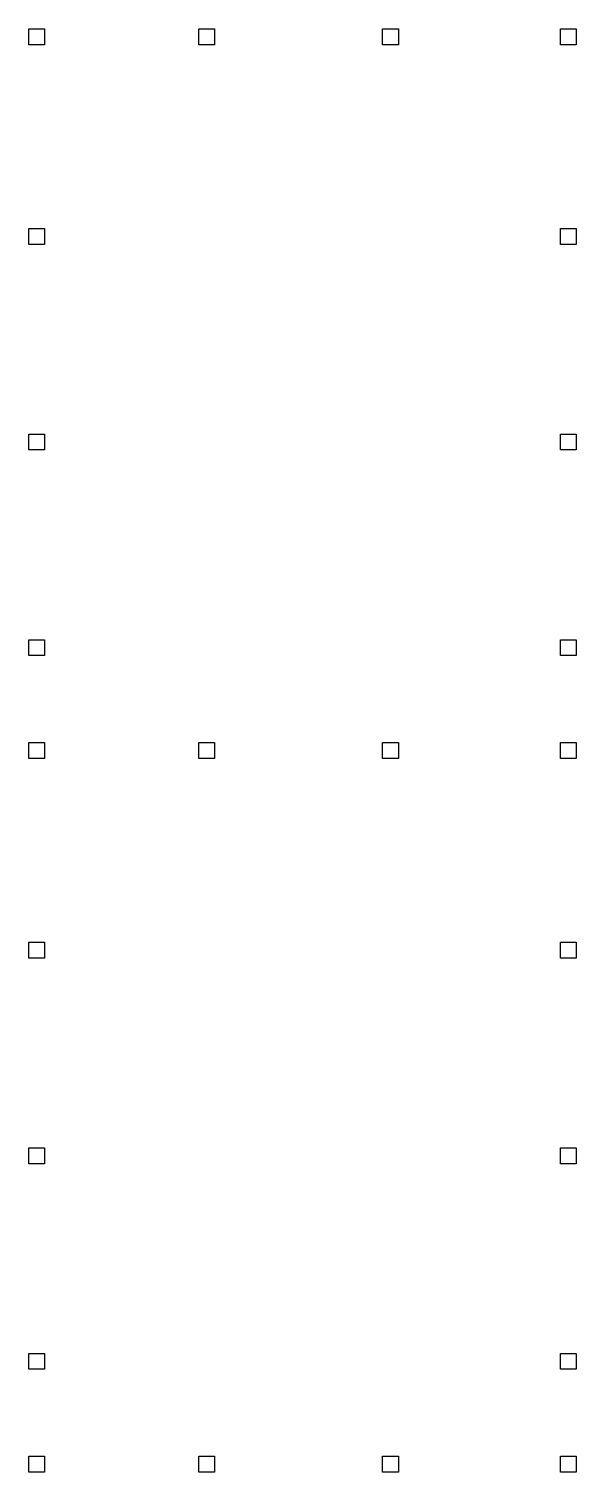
# Model space of a CAD drawing. Header units: inches. Extents: x 690793850 to 3471233902, y 1044954437 to 2780428972.
# Drawn here: x 690846766 to 690860616, y 2780387918 to 2780424418 of the extents above.
import ezdxf

# ---------------------------------------------------------------- set-up
doc = ezdxf.new("R2010")
doc.units = ezdxf.units.IN
doc.header["$MEASUREMENT"] = 0

# ---------------------------------------------------------------- blocks, each defined once
blk = doc.blocks.new('poste')
for p, q in [((1735358586.536575, 1045014423.977711), (1735358986.536575, 1045014423.977711)), ((1735358586.536575, 1045014023.977711), (1735358586.536575, 1045014423.977711)), ((1735358986.536575, 1045014423.977711), (1735358986.536575, 1045014023.977711)), ((1735358986.536575, 1045014023.977711), (1735358586.536575, 1045014023.977711))]:
    blk.add_line(p, q)

msp = doc.modelspace()

# ---------------------------------------------------------------- block references
at = {"rotation": 90}
for p in [(1735861190, 1045065431), (1735861190, 1045065431), (1735865490, 1045065431), (1735870140, 1045065431), (1735874640, 1045065431), (1735861190, 1045060381), (1735874640, 1045060381), (1735861190, 1045055181), (1735874640, 1045055181), (1735861190, 1045049982), (1735874640, 1045049982), (1735861190, 1045047381), (1735861190, 1045047381), (1735861190, 1045047381), (1735865490, 1045047381), (1735870140, 1045047381), (1735874640, 1045047381), (1735874640, 1045047381), (1735861190, 1045042331), (1735874640, 1045042331), (1735861190, 1045037131), (1735874640, 1045037131), (1735861190, 1045031932), (1735874640, 1045031932), (1735861190, 1045029331), (1735865490, 1045029331), (1735870140, 1045029331), (1735874640, 1045029331)]:
    msp.add_blockref('poste', p, dxfattribs=at)

doc.saveas('drawing.dxf')
